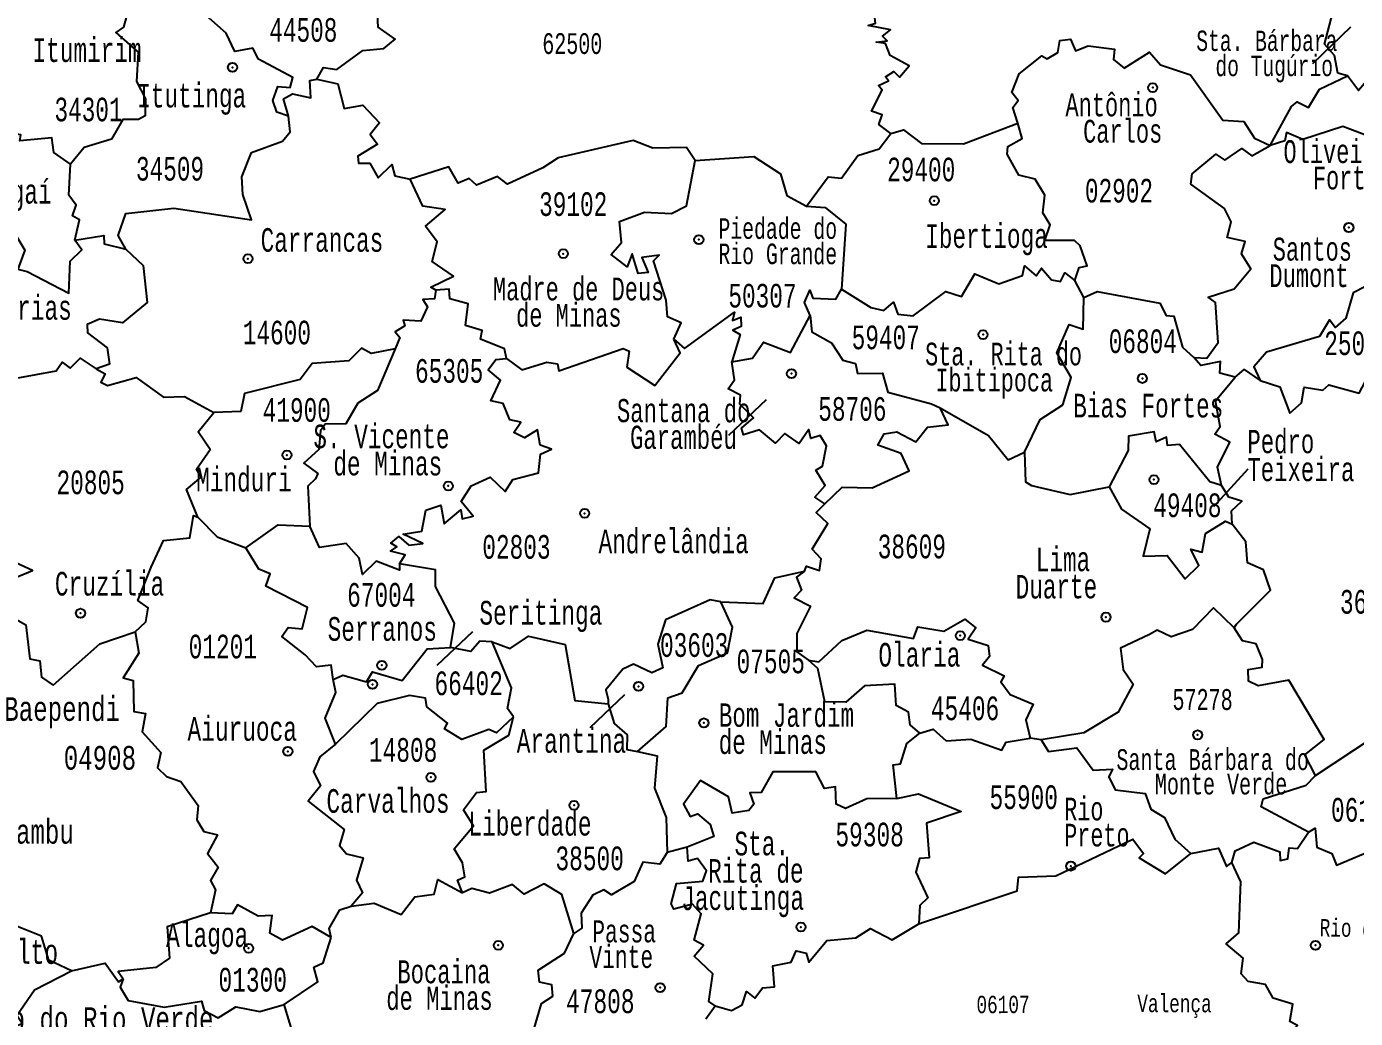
# Model space of a CAD drawing. Header units: millimetres. Extents: x 9851 to 10267, y 23387 to 23778.
# Drawn here: x 10142.13 to 10155.29, y 23502.39 to 23512.22 of the extents above; entities that cross this region are included whole.
import ezdxf
from ezdxf.enums import TextEntityAlignment as Align

# ---------------------------------------------------------------- set-up
doc = ezdxf.new("R2010")
doc.units = ezdxf.units.MM
doc.layers.add('3', color=7, linetype='Continuous')
doc.styles.add('MONOTXT', font='MONOTXT', dxfattribs={"height": 0.2})

# ---------------------------------------------------------------- blocks, each defined once
blk = doc.blocks.new('SEDE')
at = {"layer": '3', "color": 7, "linetype": 'Continuous'}
blk.add_circle((0, 0), 0.00451, dxfattribs=at)

msp = doc.modelspace()

# ---------------------------------------------------------------- linework, layer by layer
at = {"color": 7, "linetype": 'Continuous'}
for p, q in [((10155.244, 23512.211), (10154.867, 23511.849)), ((10152.602, 23509.533), (10152.513, 23509.701)), ((10149.458, 23508.52), (10149.085, 23508.166)), ((10154.227, 23507.834), (10153.887, 23507.46)), ((10146.549, 23506.221), (10146.198, 23505.889)), ((10148.055, 23505.597), (10147.713, 23505.273)), ((10152.181, 23505.152), (10152.071, 23505.17)), ((10148.677, 23504.089), (10148.479, 23504.037)), ((10148.861, 23502.39), (10148.953, 23502.517))]:
    msp.add_line(p, q, dxfattribs=at)
for points in [[(10155.215, 23511.729), (10155.119, 23511.756), (10155.086, 23511.932), (10154.985, 23512.043), (10155.068, 23512.356), (10154.726, 23512.722), (10154.792, 23512.863), (10154.758, 23513.127)], [(10144.727, 23511.329), (10144.613, 23511.37), (10144.574, 23511.485), (10144.623, 23511.623), (10144.744, 23511.613), (10144.772, 23511.714), (10144.43, 23511.894), (10144.375, 23512.003), (10144.197, 23511.97), (10144.112, 23512.153), (10143.883, 23512.355), (10143.949, 23512.395), (10143.839, 23512.622), (10143.638, 23512.618), (10143.532, 23512.533), (10143.423, 23512.672)], [(10143.158, 23512.439), (10143.094, 23512.211), (10143.017, 23512.16), (10143.241, 23511.965), (10143.224, 23511.674), (10143.313, 23511.503), (10143.31, 23511.332), (10143.242, 23511.297), (10143.087, 23511.298), (10142.976, 23511.102), (10142.705, 23511.021), (10142.571, 23510.856)], [(10145.008, 23511.698), (10145.076, 23511.813), (10145.206, 23511.791), (10145.465, 23511.98), (10145.672, 23511.999), (10145.784, 23512.093), (10145.617, 23512.211), (10145.605, 23512.392)], [(10150.692, 23511.158), (10150.574, 23511.249), (10150.606, 23511.342), (10150.499, 23511.38), (10150.606, 23511.587), (10150.571, 23511.634), (10150.67, 23511.679), (10150.639, 23511.721), (10150.722, 23511.771), (10150.778, 23511.715), (10150.873, 23511.827), (10150.686, 23511.931), (10150.639, 23512.049), (10150.547, 23512.063), (10150.657, 23512.076), (10150.611, 23512.122), (10150.688, 23512.184), (10150.467, 23512.228), (10150.541, 23512.252), (10150.523, 23512.373)], [(10151.949, 23511.261), (10151.899, 23511.415), (10151.952, 23511.486), (10151.891, 23511.565), (10151.963, 23511.748), (10152.186, 23511.927), (10152.24, 23511.899), (10152.346, 23511.96), (10152.364, 23512.081), (10152.472, 23512.094), (10152.52, 23511.976), (10152.645, 23512.028), (10152.907, 23511.994), (10152.896, 23511.892), (10153.001, 23511.805), (10153.252, 23511.964), (10153.363, 23511.837), (10153.659, 23511.739), (10153.98, 23511.29), (10154.187, 23511.276), (10154.294, 23511.112), (10154.448, 23511.039)], [(10155.982, 23511.984), (10155.706, 23511.807), (10155.682, 23511.637), (10155.382, 23511.654), (10155.323, 23511.585), (10155.215, 23511.729)], [(10154.448, 23511.039), (10154.659, 23511.426), (10154.716, 23511.471), (10154.828, 23511.415), (10154.935, 23511.596), (10155.215, 23511.729)], [(10144.727, 23511.329), (10144.679, 23511.501), (10144.767, 23511.55), (10144.948, 23511.513), (10144.938, 23511.682), (10145.008, 23511.698)], [(10145.008, 23511.698), (10145.216, 23511.651), (10145.278, 23511.405), (10145.463, 23511.44), (10145.628, 23511.263), (10145.537, 23511.15), (10145.608, 23511.051), (10145.413, 23510.933), (10145.422, 23510.863), (10145.532, 23510.866), (10145.617, 23510.718), (10145.752, 23510.851), (10145.781, 23510.739), (10145.934, 23510.707)], [(10142.571, 23510.856), (10142.405, 23510.969), (10142.384, 23511.115), (10142.069, 23511.085), (10142.077, 23511.145), (10141.962, 23511.164), (10141.957, 23511.361), (10141.708, 23511.359)], [(10143.118, 23510.013), (10143.04, 23510.147), (10143.117, 23510.367), (10143.592, 23510.418), (10144.362, 23510.303), (10144.275, 23510.555), (10144.265, 23510.729), (10144.362, 23510.969), (10144.669, 23511.082), (10144.745, 23511.176), (10144.727, 23511.329)], [(10150.692, 23511.158), (10150.817, 23511.193), (10150.996, 23511.059), (10151.41, 23511.056), (10151.949, 23511.261)], [(10152.513, 23509.701), (10152.557, 23509.83), (10152.637, 23509.846), (10152.568, 23510.046), (10152.51, 23510.1), (10152.218, 23510.1), (10152.27, 23510.255), (10152.198, 23510.373), (10152.216, 23510.548), (10152.122, 23510.705), (10151.959, 23510.745), (10151.843, 23510.954), (10151.85, 23511.029), (10151.994, 23511.11), (10151.949, 23511.261)], [(10156.041, 23511.052), (10156.025, 23511.189), (10155.851, 23511.173), (10155.785, 23511.243), (10155.713, 23511.159), (10155.453, 23511.118), (10155.168, 23511.227), (10154.77, 23511.098), (10154.608, 23511.167), (10154.594, 23511.085), (10154.448, 23511.039)], [(10148.755, 23510.892), (10148.67, 23511.021), (10148.334, 23511.013), (10148.142, 23511.09), (10147.399, 23510.918), (10147.245, 23510.817), (10146.897, 23510.655), (10146.796, 23510.732), (10146.588, 23510.647), (10146.516, 23510.711), (10146.407, 23510.666), (10146.314, 23510.828), (10145.934, 23510.707)], [(10149.858, 23510.439), (10150.07, 23510.729), (10150.205, 23510.717), (10150.365, 23510.94), (10150.575, 23511.008), (10150.692, 23511.158)], [(10148.755, 23510.892), (10149.337, 23510.93), (10149.6, 23510.758), (10149.661, 23510.544), (10149.858, 23510.439)], [(10153.692, 23508.939), (10153.82, 23508.933), (10153.933, 23509.087), (10153.905, 23509.486), (10153.835, 23509.537), (10154.093, 23509.619), (10154.258, 23509.817), (10154.163, 23509.967), (10154.201, 23510.088), (10154.022, 23510.129), (10154.062, 23510.285), (10153.996, 23510.417), (10153.662, 23510.655), (10153.677, 23510.759), (10153.911, 23510.952), (10154, 23510.895), (10154.168, 23511.01), (10154.265, 23510.938), (10154.448, 23511.039)], [(10142.612, 23510.102), (10142.658, 23510.302), (10142.588, 23510.344), (10142.625, 23510.448), (10142.553, 23510.547), (10142.571, 23510.856)], [(10148.543, 23509.12), (10148.617, 23509.282), (10148.482, 23509.341), (10148.469, 23509.509), (10148.341, 23509.897), (10148.397, 23509.953), (10148.228, 23509.931), (10148.289, 23509.781), (10148.19, 23509.771), (10148.131, 23509.965), (10148.08, 23509.839), (10147.923, 23509.961), (10148.025, 23510.078), (10148.005, 23510.286), (10148.254, 23510.379), (10148.519, 23510.367), (10148.67, 23510.441), (10148.755, 23510.892)], [(10140.141, 23510.703), (10140.274, 23510.711), (10140.485, 23510.578), (10140.752, 23510.235), (10140.905, 23510.158), (10141.17, 23510.441), (10141.253, 23510.445), (10141.287, 23510.287), (10141.219, 23510.152), (10141.295, 23510.085), (10141.497, 23510.157), (10141.82, 23510.071), (10141.975, 23510.24), (10142.119, 23510.003), (10142.047, 23509.813), (10142.139, 23509.791), (10142.552, 23509.576), (10142.565, 23509.895), (10142.681, 23510.007), (10142.612, 23510.102)], [(10146.187, 23509.607), (10146.137, 23509.637), (10146.363, 23509.745), (10146.15, 23509.89), (10146.2, 23510.085), (10146.085, 23510.241), (10146.28, 23510.404), (10146.058, 23510.438), (10145.934, 23510.707)], [(10149.858, 23510.439), (10150.043, 23510.426), (10150.247, 23510.259), (10150.203, 23509.616)], [(10142.612, 23510.102), (10142.901, 23510.148), (10142.903, 23510.064), (10143.118, 23510.013)], [(10143.118, 23510.013), (10143.29, 23509.851), (10143.33, 23509.484), (10143.084, 23509.282), (10142.856, 23509.32), (10142.736, 23509.266), (10142.739, 23509.183), (10142.933, 23509.035), (10142.955, 23508.874), (10142.825, 23508.827)], [(10150.203, 23509.616), (10150.493, 23509.435), (10150.622, 23509.404), (10150.72, 23509.488), (10150.76, 23509.369), (10150.913, 23509.354), (10151.238, 23509.594), (10151.391, 23509.545), (10151.525, 23509.769), (10151.762, 23509.668), (10151.996, 23509.752), (10152.015, 23509.846), (10152.13, 23509.748), (10152.183, 23509.824), (10152.282, 23509.71), (10152.373, 23509.694), (10152.414, 23509.777), (10152.513, 23509.701)], [(10146.187, 23509.607), (10146.175, 23509.521), (10146.057, 23509.515), (10146.104, 23509.44), (10146.04, 23509.298), (10145.862, 23509.309), (10145.881, 23509.252), (10145.784, 23509.194), (10145.83, 23509.138), (10145.785, 23509.027)], [(10146.887, 23508.929), (10146.868, 23509.026), (10146.629, 23509.12), (10146.645, 23509.208), (10146.48, 23509.258), (10146.507, 23509.471), (10146.324, 23509.52), (10146.319, 23509.616), (10146.187, 23509.607)], [(10149.893, 23509.356), (10149.838, 23509.483), (10149.89, 23509.608), (10149.92, 23509.528), (10150.146, 23509.516), (10150.203, 23509.616)], [(10156.023, 23509.484), (10155.832, 23509.59), (10155.775, 23509.53), (10155.69, 23509.673), (10155.393, 23509.644), (10155.27, 23509.58), (10155.198, 23509.328), (10155.093, 23509.238), (10155.034, 23509.314), (10154.936, 23509.148), (10154.41, 23508.992), (10154.287, 23508.848), (10154.35, 23508.711)], [(10152.016, 23508.001), (10152.172, 23508.325), (10152.396, 23508.47), (10152.476, 23508.742), (10152.335, 23508.986), (10152.459, 23509.265), (10152.598, 23509.221), (10152.602, 23509.533)], [(10152.602, 23509.533), (10152.734, 23509.595), (10153.355, 23509.477), (10153.419, 23509.357), (10153.493, 23509.348), (10153.58, 23509.042), (10153.692, 23508.939)], [(10154.35, 23508.711), (10154.543, 23508.65), (10154.642, 23508.388), (10154.759, 23508.492), (10154.785, 23508.646), (10154.968, 23508.617), (10155.029, 23508.67), (10155.329, 23508.587), (10155.48, 23508.875), (10155.608, 23508.932), (10155.638, 23509.194), (10155.751, 23509.226), (10155.85, 23509.301), (10155.79, 23509.462), (10155.927, 23509.443), (10155.978, 23509.36), (10156.023, 23509.484)], [(10148.543, 23509.12), (10148.65, 23509.028), (10149.144, 23509.39), (10149.123, 23509.307), (10149.208, 23509.339), (10149.21, 23509.248), (10149.126, 23509.209), (10149.201, 23509.168), (10149.117, 23508.896)], [(10149.117, 23508.896), (10149.322, 23508.932), (10149.43, 23509.091), (10149.697, 23508.988), (10149.893, 23509.356)], [(10149.893, 23509.356), (10149.911, 23509.195), (10150.104, 23509.085), (10150.218, 23508.912), (10150.342, 23508.879), (10150.361, 23508.781), (10150.61, 23508.785), (10150.663, 23508.596), (10151.095, 23508.482), (10151.179, 23508.442)], [(10146.887, 23508.929), (10147.04, 23508.816), (10147.287, 23508.893), (10147.39, 23508.878), (10147.405, 23508.809), (10148.042, 23509.03), (10148.1, 23509.003), (10148.077, 23508.843), (10148.356, 23508.663), (10148.605, 23508.985), (10148.543, 23509.12)], [(10145.785, 23509.027), (10145.547, 23508.978), (10145.45, 23509.033), (10145.325, 23508.907), (10144.962, 23508.879), (10144.844, 23508.721), (10144.294, 23508.583), (10144.255, 23508.406), (10143.988, 23508.395)], [(10145.785, 23509.027), (10145.61, 23508.612), (10145.413, 23508.488), (10145.297, 23508.282), (10145.092, 23508.278), (10145.044, 23508.215), (10145.028, 23508.029), (10144.879, 23507.893), (10145.019, 23507.791), (10144.995, 23507.739), (10144.921, 23507.666), (10144.94, 23507.268)], [(10141.97, 23508.515), (10142.033, 23508.734), (10142.429, 23508.809), (10142.488, 23508.892), (10142.567, 23508.835), (10142.664, 23508.933), (10142.825, 23508.827)], [(10142.825, 23508.827), (10142.914, 23508.777), (10142.87, 23508.697), (10142.937, 23508.663), (10143.221, 23508.742), (10143.49, 23508.547), (10143.7, 23508.553), (10143.988, 23508.395)], [(10145.827, 23506.895), (10145.883, 23506.985), (10145.739, 23507.02), (10145.8, 23507.065), (10145.742, 23507.1), (10145.822, 23507.166), (10145.918, 23507.082), (10146.059, 23507.099), (10145.863, 23507.19), (10146.048, 23507.221), (10146.088, 23507.428), (10146.236, 23507.476), (10146.27, 23507.293), (10146.433, 23507.431), (10146.449, 23507.341), (10146.557, 23507.367), (10146.437, 23507.515), (10146.537, 23507.667), (10146.725, 23507.756), (10146.875, 23507.614), (10146.949, 23507.73), (10147.203, 23507.797), (10147.224, 23507.981), (10147.332, 23508.033), (10147.22, 23508.073), (10147.194, 23508.222), (10147.066, 23508.144), (10146.96, 23508.197), (10147.027, 23508.298), (10146.92, 23508.323), (10146.854, 23508.485), (10146.733, 23508.51), (10146.826, 23508.714), (10146.704, 23508.819), (10146.78, 23508.92), (10146.887, 23508.929)], [(10150.039, 23507.489), (10149.939, 23507.557), (10150.042, 23507.672), (10149.948, 23507.825), (10150.017, 23507.863), (10150.056, 23508.064), (10149.991, 23508.166), (10149.901, 23508.137), (10149.879, 23508.225), (10149.786, 23508.089), (10149.641, 23508.186), (10149.549, 23508.09), (10149.39, 23508.224), (10149.234, 23508.174), (10149.215, 23508.24), (10149.333, 23508.343), (10149.197, 23508.476), (10149.203, 23508.568), (10149.083, 23508.631), (10149.145, 23508.719), (10149.117, 23508.896)], [(10154.1, 23508.744), (10153.95, 23508.784), (10153.957, 23508.899), (10153.763, 23508.86), (10153.692, 23508.939)], [(10154.1, 23508.744), (10154.189, 23508.822), (10154.35, 23508.711)], [(10153.967, 23507.673), (10153.928, 23507.854), (10154.05, 23508.101), (10153.901, 23508.181), (10153.953, 23508.257), (10153.905, 23508.511), (10154.1, 23508.744)], [(10141.899, 23506.422), (10141.786, 23506.519), (10141.823, 23506.679), (10142.194, 23506.83), (10142.03, 23506.905), (10142.012, 23507.188), (10141.865, 23507.226), (10141.888, 23507.293), (10141.871, 23507.674), (10141.921, 23507.717), (10141.81, 23508.016), (10141.97, 23508.515)], [(10150.039, 23507.489), (10150.209, 23507.657), (10150.506, 23507.649), (10150.873, 23507.818), (10150.794, 23507.988), (10150.563, 23508.07), (10150.627, 23508.184), (10150.752, 23508.203), (10150.938, 23508.104), (10151.055, 23508.251), (10151.26, 23508.272), (10151.179, 23508.442)], [(10151.179, 23508.442), (10151.66, 23508.168), (10151.854, 23507.927), (10152.016, 23508.001)], [(10143.829, 23507.359), (10143.717, 23507.632), (10143.862, 23507.756), (10143.816, 23507.834), (10143.952, 23508.029), (10143.833, 23508.205), (10143.988, 23508.395)], [(10153.967, 23507.673), (10153.849, 23507.707), (10153.551, 23508.078), (10153.43, 23508.068), (10153.421, 23508.149), (10153.32, 23508.105), (10153.3, 23508.205), (10153.045, 23508.16), (10153.042, 23508.019), (10152.855, 23507.659)], [(10152.016, 23508.001), (10152.024, 23507.708), (10152.084, 23507.672), (10152.466, 23507.584), (10152.855, 23507.659)], [(10152.855, 23507.659), (10152.977, 23507.439), (10153.256, 23507.242), (10153.189, 23506.972), (10153.427, 23506.979), (10153.606, 23506.746), (10153.74, 23506.878), (10153.661, 23507.042), (10153.775, 23507.011), (10153.807, 23507.197), (10154.005, 23507.32), (10154.073, 23507.288)], [(10154.073, 23507.288), (10154.066, 23507.422), (10154.169, 23507.518), (10154.04, 23507.556), (10153.967, 23507.673)], [(10143.21, 23506.222), (10143.314, 23506.323), (10143.338, 23506.46), (10143.236, 23506.533), (10143.369, 23506.862), (10143.49, 23507.128), (10143.752, 23507.152), (10143.787, 23507.375), (10143.829, 23507.359)], [(10149.838, 23506.824), (10149.857, 23506.874), (10149.985, 23506.829), (10150.001, 23506.947), (10149.912, 23507.043), (10150.067, 23507.294), (10149.952, 23507.405), (10150.039, 23507.489)], [(10143.829, 23507.359), (10144.022, 23507.164), (10144.307, 23507.053)], [(10144.307, 23507.053), (10144.627, 23507.281), (10144.94, 23507.268)], [(10145.827, 23506.895), (10145.828, 23506.832), (10145.596, 23506.922), (10145.461, 23506.791), (10145.428, 23506.951), (10145.3, 23507.097), (10145.034, 23507.057), (10144.94, 23507.268)], [(10154.09, 23506.262), (10154.115, 23506.298), (10154.451, 23506.636), (10154.382, 23506.838), (10154.225, 23506.906), (10154.207, 23507.113), (10154.073, 23507.288)], [(10145.17, 23505.749), (10145.149, 23505.892), (10145.007, 23505.876), (10144.892, 23505.996), (10144.663, 23506.178), (10144.726, 23506.265), (10144.863, 23506.251), (10144.917, 23506.462), (10144.505, 23506.676), (10144.548, 23506.797), (10144.435, 23506.843), (10144.307, 23507.053)], [(10146.333, 23506.066), (10146.371, 23506.308), (10146.183, 23506.67), (10146.184, 23506.837), (10145.827, 23506.895)], [(10149.008, 23506.521), (10149.428, 23506.504), (10149.545, 23506.758), (10149.838, 23506.824)], [(10149.838, 23506.824), (10149.757, 23506.763), (10149.809, 23506.635), (10149.734, 23506.558), (10149.895, 23506.478), (10149.761, 23506.206), (10149.762, 23506.024), (10149.877, 23505.943)], [(10149.008, 23506.521), (10148.903, 23506.539), (10148.46, 23506.343), (10148.385, 23506.101), (10148.434, 23505.867), (10148.324, 23505.815), (10148.145, 23505.901), (10148.04, 23505.853), (10147.869, 23505.649), (10147.892, 23505.552), (10147.893, 23505.508)], [(10148.184, 23505.039), (10148.467, 23505.286), (10148.485, 23505.568), (10148.627, 23505.618), (10148.788, 23505.888), (10149.076, 23506.016), (10149.123, 23506.269), (10149.008, 23506.521)], [(10154.09, 23506.262), (10153.888, 23506.461), (10153.68, 23506.247), (10153.467, 23506.172), (10153.33, 23506.239), (10153.254, 23506.196), (10152.967, 23506.06), (10152.992, 23505.851), (10153.092, 23505.704), (10152.943, 23505.428), (10152.603, 23505.222), (10152.181, 23505.152)], [(10141.899, 23506.422), (10142.128, 23506.292), (10142.168, 23505.954), (10142.265, 23505.934), (10142.283, 23505.774), (10142.398, 23505.696), (10142.859, 23506.103), (10143.21, 23506.222)], [(10149.877, 23505.943), (10149.978, 23505.927), (10150.208, 23506.136), (10150.454, 23506.238), (10150.918, 23506.157), (10150.96, 23506.273), (10151.217, 23506.229), (10151.426, 23506.349), (10151.535, 23506.261), (10151.458, 23506.151), (10151.656, 23506.088), (10151.669, 23505.978), (10151.598, 23505.893), (10151.813, 23505.787), (10151.781, 23505.729), (10151.874, 23505.603), (10152.101, 23505.507), (10152.028, 23505.351), (10152.071, 23505.17)], [(10143.21, 23506.222), (10143.245, 23506.012), (10143.09, 23505.768), (10143.189, 23505.742), (10143.196, 23505.434), (10143.312, 23505.413), (10143.28, 23505.232), (10143.465, 23505.028), (10143.431, 23504.875), (10143.52, 23504.791), (10143.662, 23504.739), (10143.835, 23504.501), (10143.819, 23504.361), (10143.889, 23504.246), (10144.024, 23504.211), (10143.927, 23504.028), (10144.031, 23503.892), (10143.955, 23503.76), (10144.004, 23503.668), (10143.957, 23503.441)], [(10154.897, 23504.801), (10154.791, 23505.003), (10154.981, 23505.156), (10154.724, 23505.59), (10154.633, 23505.744), (10154.329, 23505.687), (10154.233, 23505.733), (10154.231, 23505.848), (10154.369, 23505.874), (10154.373, 23505.947), (10154.308, 23506.103), (10154.173, 23506.134), (10154.09, 23506.262)], [(10154.897, 23504.801), (10155.84, 23505.423), (10155.796, 23505.665), (10155.868, 23505.74), (10155.801, 23505.75), (10155.838, 23505.917), (10155.77, 23505.984), (10155.974, 23505.998), (10156.004, 23505.88), (10156.096, 23505.96), (10156.182, 23505.916), (10156.177, 23505.979), (10156.156, 23506.061), (10156.338, 23506.034), (10156.312, 23506.2), (10156.588, 23506.243), (10156.58, 23506.03), (10156.482, 23505.978), (10156.567, 23505.853), (10156.685, 23506.018), (10157.004, 23505.832)], [(10145.17, 23505.749), (10145.267, 23505.793), (10145.499, 23505.726), (10145.56, 23505.828), (10145.854, 23505.739), (10146.102, 23506.055), (10146.333, 23506.066)], [(10146.746, 23506.123), (10146.621, 23506.131), (10146.535, 23506.028), (10146.333, 23506.066)], [(10146.746, 23506.123), (10146.924, 23506.056), (10147.105, 23506.179), (10147.469, 23506.097), (10147.562, 23505.544), (10147.893, 23505.508)], [(10146.957, 23505.381), (10146.898, 23505.462), (10146.935, 23505.668), (10146.746, 23506.123)], [(10150.979, 23505.219), (10150.883, 23505.301), (10150.867, 23505.427), (10150.746, 23505.492), (10150.73, 23505.704), (10150.431, 23505.687), (10150.245, 23505.525), (10150.04, 23505.529), (10149.969, 23505.859), (10149.877, 23505.943)], [(10145.193, 23505.109), (10145.09, 23505.367), (10145.198, 23505.622), (10145.17, 23505.749)], [(10146.957, 23505.381), (10146.789, 23505.221), (10146.712, 23505.256), (10146.444, 23505.155), (10146.272, 23505.261), (10146.302, 23505.318), (10146.098, 23505.48), (10146.085, 23505.565), (10145.925, 23505.593), (10145.607, 23505.512), (10145.193, 23505.109)], [(10147.893, 23505.508), (10147.954, 23505.316), (10148.08, 23505.203), (10148.079, 23505.057), (10148.184, 23505.039)], [(10146.45, 23503.638), (10146.401, 23503.763), (10146.474, 23503.796), (10146.452, 23503.936), (10146.37, 23504.074), (10146.56, 23504.302), (10146.46, 23504.458), (10146.59, 23504.63), (10146.684, 23504.64), (10146.661, 23505.05), (10146.909, 23505.199), (10146.957, 23505.381)], [(10150.75, 23504.571), (10150.716, 23504.906), (10150.787, 23504.914), (10150.852, 23505.115), (10150.979, 23505.219)], [(10150.979, 23505.219), (10151.11, 23505.257), (10151.241, 23505.143), (10151.483, 23505.159), (10151.79, 23505.052), (10151.835, 23505.131), (10152.071, 23505.17)], [(10152.181, 23505.152), (10152.252, 23505.039), (10152.534, 23505.075), (10152.695, 23504.853), (10152.887, 23504.864), (10152.849, 23504.785), (10152.913, 23504.658), (10153.211, 23504.622), (10153.265, 23504.465), (10153.403, 23504.383), (10153.503, 23504.169), (10153.662, 23504.027)], [(10145.193, 23505.109), (10145.04, 23504.986), (10144.977, 23504.838), (10145.045, 23504.697), (10144.924, 23504.547), (10145.279, 23504.264), (10145.233, 23504.105), (10145.303, 23504.023), (10145.467, 23503.984), (10145.402, 23503.763), (10145.46, 23503.637), (10145.35, 23503.507)], [(10148.184, 23505.039), (10148.378, 23504.993), (10148.351, 23504.675), (10148.469, 23504.385), (10148.479, 23504.037)], [(10150.75, 23504.571), (10150.455, 23504.567), (10150.243, 23504.472), (10150.15, 23504.516), (10150.144, 23504.687), (10150.035, 23504.672), (10149.951, 23504.837), (10149.524, 23504.837), (10149.409, 23504.631), (10149.296, 23504.628), (10149.336, 23504.516), (10149.285, 23504.453), (10149.121, 23504.427), (10149.086, 23504.588), (10148.807, 23504.751), (10148.639, 23504.516), (10148.706, 23504.393), (10148.778, 23504.419), (10148.902, 23504.316), (10148.94, 23504.196), (10148.677, 23504.089)], [(10154.829, 23504.238), (10154.359, 23504.489), (10154.377, 23504.567), (10154.805, 23504.703), (10154.897, 23504.801)], [(10150.75, 23504.571), (10150.966, 23504.617), (10151.388, 23504.444), (10151.046, 23504.329), (10151.07, 23503.984), (10150.975, 23503.978), (10150.94, 23503.843), (10151.06, 23503.587), (10150.978, 23503.513), (10150.968, 23503.331)], [(10154.069, 23503.937), (10154.1, 23504.053), (10154.287, 23504.139), (10154.545, 23504.042), (10154.548, 23503.959), (10154.624, 23503.974), (10154.637, 23504.082), (10154.719, 23504.076), (10154.829, 23504.238)], [(10154.829, 23504.238), (10154.895, 23504.277), (10154.911, 23504.091), (10155.057, 23504.026), (10155.104, 23503.913), (10155.499, 23504.076), (10155.619, 23504.204), (10155.713, 23504.045), (10156.131, 23504.071), (10156.385, 23504.197)], [(10148.953, 23502.517), (10148.89, 23502.56), (10148.931, 23502.836), (10148.746, 23503.01), (10148.836, 23503.118), (10148.746, 23503.168), (10148.815, 23503.431), (10148.728, 23503.524), (10148.543, 23503.475), (10148.516, 23503.528), (10148.571, 23503.731), (10148.831, 23503.754), (10148.868, 23503.854), (10148.778, 23503.976), (10148.684, 23503.95), (10148.677, 23504.089)], [(10150.968, 23503.331), (10151.017, 23503.347), (10151.944, 23503.658), (10151.957, 23503.794), (10152.326, 23503.807), (10153.089, 23504.168), (10153.194, 23504.027), (10153.152, 23503.985), (10153.41, 23503.825), (10153.662, 23504.027)], [(10153.662, 23504.027), (10153.937, 23504.081), (10154.016, 23503.899), (10154.069, 23503.937)], [(10142.579, 23502.865), (10142.354, 23502.971), (10142.284, 23503.208), (10142.036, 23503.306), (10142.043, 23503.483), (10141.888, 23503.552), (10141.801, 23503.712), (10141.617, 23503.724), (10141.509, 23503.814), (10141.478, 23503.967)], [(10148.479, 23504.037), (10148.405, 23503.92), (10148.236, 23503.942), (10148.15, 23503.749), (10147.927, 23503.619), (10147.85, 23503.667), (10147.743, 23503.614), (10147.625, 23503.435), (10147.633, 23503.289), (10147.553, 23503.235)], [(10154.866, 23501.917), (10154.802, 23501.941), (10154.885, 23502.028), (10154.814, 23502.132), (10154.874, 23502.155), (10154.649, 23502.262), (10154.719, 23502.324), (10154.641, 23502.364), (10154.673, 23502.535), (10154.476, 23502.593), (10154.402, 23502.73), (10154.231, 23502.76), (10154.16, 23502.834), (10154.179, 23502.989), (10154.013, 23503.133), (10154.138, 23503.241), (10154.158, 23503.748), (10154.069, 23503.937)], [(10145.35, 23503.507), (10145.577, 23503.536), (10145.844, 23503.423), (10145.979, 23503.597), (10146.172, 23503.626), (10146.207, 23503.771), (10146.45, 23503.638)], [(10147.553, 23503.235), (10147.434, 23503.62), (10147.26, 23503.728), (10147.06, 23503.626), (10146.945, 23503.72), (10146.719, 23503.633), (10146.545, 23503.682), (10146.45, 23503.638)], [(10143.957, 23503.441), (10143.527, 23503.302), (10143.551, 23502.99), (10143.413, 23502.897), (10143.04, 23502.858), (10143.092, 23502.785)], [(10145.152, 23503.196), (10144.961, 23503.304), (10144.668, 23503.168), (10144.544, 23503.237), (10144.565, 23503.414), (10144.428, 23503.407), (10144.223, 23503.519), (10144.17, 23503.43), (10143.957, 23503.441)], [(10145.152, 23503.196), (10145.13, 23503.285), (10145.237, 23503.468), (10145.35, 23503.507)], [(10148.953, 23502.517), (10149.115, 23502.472), (10149.219, 23502.528), (10149.264, 23502.661), (10149.345, 23502.595), (10149.42, 23502.696), (10149.541, 23502.706), (10149.525, 23502.915), (10149.705, 23502.951), (10149.755, 23503.064), (10149.854, 23503.039), (10149.88, 23502.951), (10150.057, 23503.165), (10150.346, 23503.191), (10150.492, 23503.283), (10150.705, 23503.173), (10150.968, 23503.331)], [(10144.685, 23502.532), (10145.02, 23502.757), (10144.978, 23502.902), (10145.072, 23502.945), (10145.152, 23503.196)], [(10147.154, 23502.271), (10147.233, 23502.542), (10147.346, 23502.613), (10147.335, 23502.728), (10147.212, 23502.752), (10147.2, 23502.872), (10147.46, 23503.04), (10147.553, 23503.235)], [(10142.579, 23502.865), (10142.912, 23502.942), (10143.044, 23502.755), (10143.092, 23502.785)], [(10141.888, 23502.16), (10141.89, 23502.265), (10142.092, 23502.344), (10142.039, 23502.421), (10142.213, 23502.678), (10142.579, 23502.865)], [(10143.092, 23502.785), (10143.063, 23502.703), (10143.142, 23502.571), (10143.498, 23502.506), (10143.867, 23502.563), (10143.894, 23502.473), (10144.033, 23502.398), (10144.207, 23502.509), (10144.445, 23502.463), (10144.685, 23502.532)], [(10144.091, 23501.065), (10144.215, 23501.147), (10144.09, 23501.589), (10144.291, 23501.695), (10144.374, 23501.822), (10144.54, 23501.837), (10144.724, 23502.048), (10144.581, 23502.112), (10144.775, 23502.238), (10144.685, 23502.532)]]:
    msp.add_lwpolyline(points, dxfattribs=at)
for p in [(10144.174, 23511.813), (10153.285, 23511.613), (10151.122, 23510.493), (10155.227, 23510.227), (10148.791, 23510.107), (10144.327, 23509.918), (10147.449, 23509.968), (10151.605, 23509.166), (10149.708, 23508.78), (10153.183, 23508.732), (10144.713, 23507.974), (10146.31, 23507.668), (10153.297, 23507.73), (10147.66, 23507.396), (10142.669, 23506.407), (10152.822, 23506.368), (10151.38, 23506.185), (10145.652, 23505.891), (10145.56, 23505.702), (10148.194, 23505.682), (10148.841, 23505.321), (10153.73, 23505.202), (10144.722, 23505.038), (10146.138, 23504.782), (10147.555, 23504.505), (10152.474, 23503.902), (10149.802, 23503.299), (10144.333, 23503.088), (10146.805, 23503.118), (10154.897, 23503.118), (10148.408, 23502.699)]:
    msp.add_point(p, dxfattribs=at)

# ---------------------------------------------------------------- block references
for p, xscale, yscale, zscale, rotation in [((10144.174, 23511.813), 10.00002082681386, 10.00002082681386, 10, 1.204442693197841), ((10153.285, 23511.613), 10.00002061940571, 10.00002061940571, 10, 1.467583392906183), ((10151.122, 23510.493), 10.00001424396113, 10.00001424396113, 10, 1.402196758667793), ((10155.227, 23510.227), 9.999979237002622, 9.999979237002622, 10, 1.519901079227671), ((10148.791, 23510.107), 10, 10, 10, 1.33307587893022), ((10147.449, 23509.968), 9.999986355693673, 9.999986355693673, 10, 1.293314056908919), ((10144.327, 23509.918), 10, 10, 10, 1.201241746880636), ((10151.605, 23509.166), 10.00001114931628, 10.00001114931628, 10, 1.412338819557589), ((10149.708, 23508.78), 10, 10, 10, 1.355493814350309), ((10153.183, 23508.732), 10.00002082301915, 10.00002082301915, 10, 1.457174610524588), ((10144.713, 23507.974), 10.00002082681386, 10.00002082681386, 10, 1.204442693197841), ((10153.297, 23507.73), 10.00002319178689, 10.00002319178689, 10, 1.457708046159696), ((10146.31, 23507.668), 9.999999999999998, 9.999999999999998, 9.999999999999998, 1.250878856870181), ((10147.66, 23507.396), 10.00002031333503, 10.00002031333503, 10, 1.290107200469752), ((10142.669, 23506.407), 10, 10, 10, 1.135594284223211), ((10152.822, 23506.368), 9.999989691473827, 9.999989691473827, 10, 1.439564390532017), ((10151.38, 23506.185), 9.999989227433234, 9.999989227433234, 10, 1.396328806216506), ((10145.652, 23505.891), 10, 10, 10, 1.223659607759102), ((10145.56, 23505.702), 9.999984851572725, 9.999984851572725, 10, 1.219925187878084), ((10148.194, 23505.682), 10, 10, 10, 1.299182259807945), ((10148.841, 23505.321), 9.999988718398022, 9.999988718398022, 10, 1.317332436057251), ((10153.73, 23505.202), 9.999999999999998, 9.999999999999998, 9.999999999999998, 1.463049200686591), ((10144.722, 23505.038), 10.00002064932973, 10.00002064932973, 10, 1.191633314412594), ((10146.138, 23504.782), 9.999989139395623, 9.999989139395623, 10, 1.233534839517884), ((10147.555, 23504.505), 10, 10, 10, 1.27516392915914), ((10152.474, 23503.902), 10, 10, 10, 1.421413996824244), ((10149.802, 23503.299), 9.99998086082097, 9.99998086082097, 10, 1.338416746345659), ((10146.805, 23503.118), 10, 10, 10, 1.24634425344917), ((10154.897, 23503.118), 9.999989181896536, 9.999989181896536, 10, 1.491608467219699), ((10144.333, 23503.088), 10, 10, 10, 1.17028798361299), ((10148.408, 23502.699), 9.999987406832638, 9.999987406832638, 10, 1.293580793993992)]:
    msp.add_blockref('SEDE', p, dxfattribs=dict(at, xscale=xscale, yscale=yscale, zscale=zscale, rotation=rotation))

# ---------------------------------------------------------------- texts
at = {"color": 7, "linetype": 'Continuous', "style": 'MONOTXT'}
for s, height, rotation, width, p in [('44508', 0.2336, 0, 0.666667, (10144.875, 23512.184)), ('34509', 0.2338, 0, 0.666667, (10143.555, 23510.809)), ('29400', 0.2338, 360, 0.666667, (10150.993, 23510.802)), ('02902', 0.2339, 0, 0.666663, (10152.951, 23510.592)), ('39102', 0.2339, 0, 0.666667, (10147.547, 23510.459)), ('50307', 0.234, 0, 0.666667, (10149.421, 23509.552)), ('14600', 0.2341, 360, 0.666667, (10144.613, 23509.187)), ('06804', 0.2341, 360, 0.666667, (10153.187, 23509.101)), ('25002', 0.2341, 360, 0.666659, (10155.321, 23509.081)), ('65305', 0.2342, 360, 0.666667, (10146.319, 23508.807)), ('41900', 0.2342, 360, 0.666663, (10144.81, 23508.42)), ('58706', 0.2342, 0, 0.666671, (10150.311, 23508.43)), ('49408', 0.2344, 0, 0.666663, (10153.628, 23507.476)), ('02803', 0.2344, 360, 0.666671, (10146.985, 23507.064)), ('38609', 0.2344, 360, 0.666663, (10150.9, 23507.068)), ('67004', 0.2345, 360, 0.666663, (10145.647, 23506.589)), ('36702', 0.2345, 360, 0.666671, (10155.477, 23506.52)), ('01201', 0.2346, 0, 0.666667, (10144.078, 23506.077)), ('03603', 0.2346, 360, 0.666667, (10148.745, 23506.092)), ('66402', 0.2346, 360, 0.666679, (10146.512, 23505.713)), ('45406', 0.2347, 0, 0.666679, (10151.427, 23505.465)), ('14808', 0.2348, 0, 0.666663, (10145.863, 23505.053)), ('04908', 0.2347, 360, 0.70588, (10142.861, 23504.975)), ('55900', 0.2348, 0, 0.666659, (10152.008, 23504.585)), ('06101', 0.2348, 360, 0.666663, (10155.389, 23504.46)), ('59308', 0.2349, 0, 0.666671, (10150.482, 23504.215)), ('38500', 0.2349, 0, 0.666663, (10147.71, 23503.979)), ('47808', 0.2352, 0, 0.666671, (10147.815, 23502.564)), ('06107', 0.1723, 0.1389, 0.705889, (10151.803, 23502.532))]:
    msp.add_text(s, height=height, rotation=rotation, dxfattribs=dict(at, width=width)).set_placement(p, align=Align.MIDDLE)
for s, height, width, p in [('Itumirim', 0.2337, 0.666667, (10142.194, 23511.867)), ('Carrancas', 0.234, 0.666667, (10144.452, 23509.987)), ('Baependi', 0.2344, 0.705885, (10141.914, 23505.341))]:
    msp.add_text(s, height=height, dxfattribs=dict(at, width=width)).set_placement(p)
for s, height, width, p in [('62500', 0.2059, 0.666662, (10147.538, 23512.049)), ('34301', 0.2338, 0.666667, (10142.748, 23511.396)), ('59407', 0.2341, 0.666663, (10150.642, 23509.139)), ('20805', 0.2343, 0.666675, (10142.769, 23507.703)), ('07505', 0.2346, 0.666682, (10149.503, 23505.93)), ('01300', 0.2351, 0.666667, (10144.374, 23502.777))]:
    msp.add_text(s, height=height, dxfattribs=dict(at, width=width)).set_placement(p, align=Align.MIDDLE)
for s, height, rotation, width, p in [('Sta. B%%225rbara ', 0.20172, 359.9934, 0.666667, (10155.23, 23512.177)), ('do Tug%%250rio', 0.20172, 359.9934, 0.666667, (10155.07, 23511.928)), ('Ant%%244nio ', 0.22645, 359.9969, 0.666658, (10153.466, 23511.555)), ('Carlos', 0.2265, 359.9969, 0.666658, (10153.38, 23511.294)), ('Oliveira ', 0.2262, 359.9976, 0.666663, (10155.754, 23511.092)), ('Fortes', 0.2262, 359.9976, 0.666663, (10155.654, 23510.831)), ('Santos ', 0.2267, 359.9963, 0.666663, (10155.389, 23510.126)), ('Dumont', 0.2267, 359.9963, 0.666663, (10155.225, 23509.864)), ('Santana do ', 0.22907, 359.9938, 0.666671, (10149.434, 23508.528)), ('Garamb%%233u', 0.22907, 359.9938, 0.666671, (10149.167, 23508.264)), ('Minduri', 0.2343, 0, 0.666667, (10144.76, 23507.847)), ('Liberdade', 0.2349, 0, 0.666667, (10147.729, 23504.44)), ('Bocaina ', 0.2283, 359.9949, 0.666671, (10146.86, 23502.97)), ('de Minas', 0.2283, 359.9949, 0.666671, (10146.75, 23502.707))]:
    msp.add_text(s, height=height, rotation=rotation, dxfattribs=dict(at, width=width)).set_placement(p, align=Align.TOP_RIGHT)
for s, height, width, p in [('Itutinga', 0.2337, 0.666663, (10144.309, 23511.65)), ('Olaria', 0.2346, 0.666671, (10151.381, 23506.113)), ('Carvalhos', 0.2348, 0.666667, (10146.323, 23504.665))]:
    msp.add_text(s, height=height, dxfattribs=dict(at, width=width)).set_placement(p, align=Align.TOP_RIGHT)
for s, height, rotation, width, p in [('Inga%%237', 0.2339, 0, 0.666686, (10141.708, 23510.698)), ('Ibertioga', 0.2339, 0, 0.666667, (10151.032, 23510.259)), ('Andrel%%226ndia', 0.2344, 360, 0.666659, (10147.798, 23507.236)), ('Caxambu', 0.2345, 0, 0.705884, (10141.6, 23504.359))]:
    msp.add_text(s, height=height, rotation=rotation, dxfattribs=dict(at, width=width)).set_placement(p, align=Align.TOP_LEFT)
for s, height, rotation, width, p in [('Piedade do ', 0.20371, 359.9924, 0.666676, (10148.985, 23510.217)), ('Rio Grande', 0.2037, 359.9924, 0.666676, (10148.985, 23509.966)), ('Pedro ', 0.2297, 359.99, 0.666679, (10154.222, 23508.107)), ('Teixeira', 0.2297, 359.99, 0.666679, (10154.222, 23507.83)), ('Bom Jardim ', 0.23209, 359.993, 0.666679, (10148.989, 23505.398)), ('de Minas', 0.2321, 359.993, 0.666679, (10148.988, 23505.13))]:
    msp.add_text(s, height=height, rotation=rotation, dxfattribs=dict(at, width=width)).set_placement(p, align=Align.MIDDLE_LEFT)
for s, height, rotation, width, p in [('Madre de Deus ', 0.22617, 359.997, 0.666658, (10147.666, 23509.732)), ('de Minas', 0.2262, 359.997, 0.666658, (10147.504, 23509.471)), ('Sta. Rita do ', 0.22431, 0.0037, 0.666667, (10151.873, 23509.086)), ('Ibitipoca', 0.2243, 0.0037, 0.666667, (10151.716, 23508.828)), ('Bias Fortes', 0.2342, 360, 0.666663, (10153.241, 23508.58))]:
    msp.add_text(s, height=height, rotation=rotation, dxfattribs=dict(at, width=width)).set_placement(p, align=Align.TOP_CENTER)
for s, height, rotation, width, p in [('Lumin%%225rias', 0.23408, 0, 0.666682, (10141.907, 23509.314)), ('Serranos', 0.2346, 360, 0.666663, (10145.657, 23506.134))]:
    msp.add_text(s, height=height, rotation=rotation, dxfattribs=dict(at, width=width)).set_placement(p, align=Align.CENTER)
for s, height, rotation, width, p in [('S. Vicente ', 0.23354, 359.995, 0.666671, (10146.457, 23508.041)), ('de Minas', 0.2335, 359.995, 0.666671, (10146.25, 23507.772)), ('Lima ', 0.2333, 0.2042, 0.666663, (10152.801, 23506.824)), ('Duarte', 0.2333, 0.2042, 0.666663, (10152.736, 23506.555)), ('Santa B%%225rbara do', 0.20651, 359.9973, 0.666667, (10154.832, 23504.854)), ('Monte Verde', 0.20651, 359.9973, 0.666667, (10154.617, 23504.612)), ('Sta. ', 0.2342, 0.1552, 0.666671, (10149.82, 23504.01)), ('Rita de ', 0.2342, 0.1552, 0.666671, (10149.964, 23503.74)), ('Jacutinga', 0.2342, 0.1552, 0.666671, (10149.833, 23503.47)), ('Passa ', 0.219, 0.0464, 0.666675, (10148.494, 23503.147)), ('Vinte', 0.219, 0.0464, 0.666675, (10148.339, 23502.894))]:
    msp.add_text(s, height=height, rotation=rotation, dxfattribs=dict(at, width=width)).set_placement(p, align=Align.RIGHT)
for s, height, rotation, width, p in [('Cruz%%237lia', 0.23452, 360, 0.666667, (10142.415, 23506.582)), ('Seritinga', 0.2346, 360, 0.666667, (10146.618, 23506.294)), ('Arantina', 0.2348, 360, 0.666663, (10146.988, 23505.025)), ('Rio ', 0.2242, 0.0073, 0.666671, (10152.409, 23504.355)), ('Preto', 0.2242, 0.0073, 0.666671, (10152.409, 23504.097)), ('Rio das Flores', 0.17222, 359.1668, 0.705887, (10154.937, 23503.206)), ('Pouso Alto', 0.2351, 0, 0.66669, (10141.09, 23502.934)), ('Valen%%231a', 0.17232, 359.8245, 0.70588, (10153.132, 23502.456))]:
    msp.add_text(s, height=height, rotation=rotation, dxfattribs=dict(at, width=width)).set_placement(p)
for s, height, width, p in [('57278', 0.2068, 0.666671, (10154.077, 23505.449)), ('Aiuruoca', 0.2348, 0.666663, (10144.812, 23505.144))]:
    msp.add_text(s, height=height, dxfattribs=dict(at, width=width)).set_placement(p, align=Align.RIGHT)
at = {"color": 7, "linetype": 'Continuous', "style": 'MONOTXT', "width": 0.666678}
msp.add_text('Alagoa', height=0.2351, rotation=0, dxfattribs=at).set_placement((10144.33, 23503.219), align=Align.MIDDLE_RIGHT)
at = {"color": 7, "linetype": 'Continuous', "style": 'MONOTXT', "width": 0.705874}
msp.add_text('S. Sebasti%%227o do Rio Verde', height=0.23493, dxfattribs=at).set_placement((10140.397, 23502.386), align=Align.MIDDLE_LEFT)

doc.saveas('drawing.dxf')
